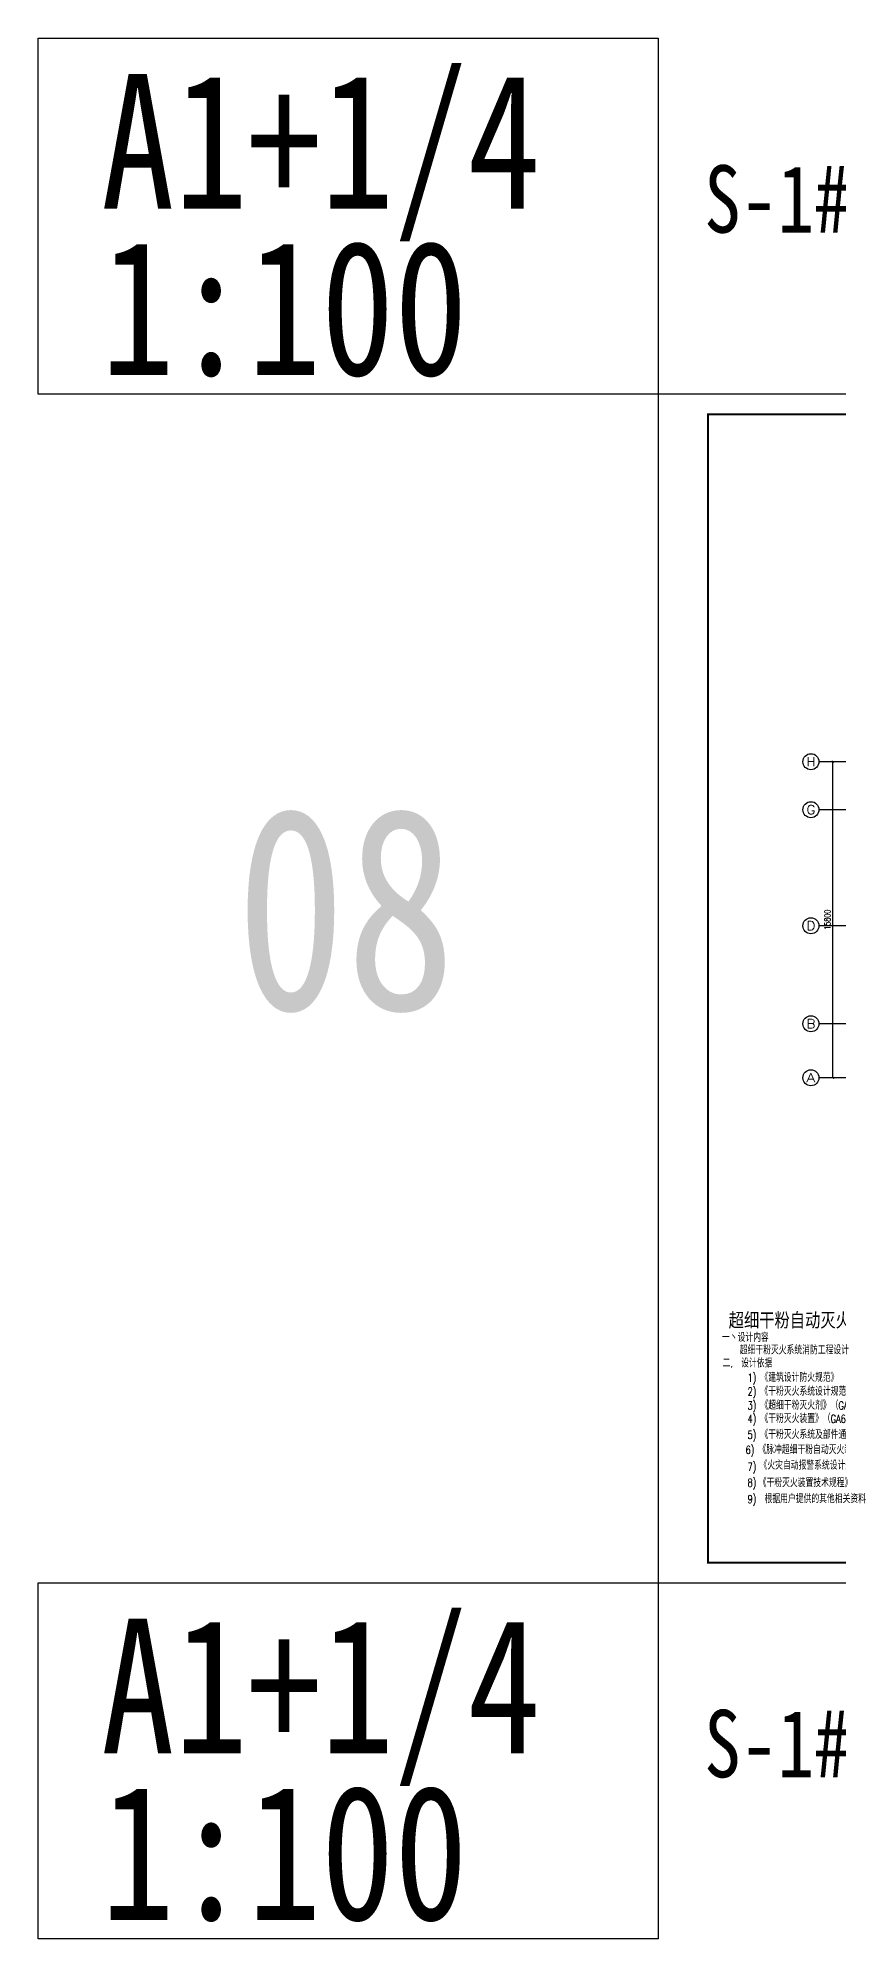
# Model space of a CAD drawing. Extents: x 1031190 to 1725648, y 733081 to 1571294.
# Drawn here: x 1247970 to 1288015, y 1094510 to 1189527 of the extents above; entities that cross this region are included whole.
import ezdxf
from ezdxf.enums import TextEntityAlignment as Align

# ---------------------------------------------------------------- set-up
doc = ezdxf.new("R2010")
doc.units = 0
doc.header["$LTSCALE"] = 1000
doc.header["$MEASUREMENT"] = 0
for name, color, linetype in [('0 @ 1', 7, 'Continuous'), ('AXIS', 3, 'Continuous'), ('AXIS_TEXT', 4, 'Continuous'), ('C-AXIS(轴号)', 3, 'Continuous'), ('C-AXIS-T(字)', 7, 'Continuous'), ('TEL_TEXT', 7, 'Continuous'), ('text', 7, 'Continuous'), ('图框', 140, 'Continuous'), ('导图字', 7, 'Continuous')]:
    doc.layers.add(name, color=color, linetype=linetype)
doc.styles.add('-黑体', font='simhei.ttf', dxfattribs={"width": 0.8})
doc.styles.add('_TCH_AXIS', font='COMPLEX', dxfattribs={"bigfont": 'GBCBIG'})
doc.styles.add('_TCH_DIM_T3', font='SIMPLEX', dxfattribs={"width": 0.705882, "bigfont": 'GBCBIG'})
doc.styles.add('Annotative', font='simplex.shx', dxfattribs={"width": 0.6, "bigfont": 'aadri.shx'})
doc.styles.add('COMPLEX', font='COMPLEX')
doc.styles.add('黑体', font='simhei.ttf')
doc.dimstyles.new('_TCH_ARCH&&100', dxfattribs={"dimtxt": 297.5, "dimasz": 100, "dimexe": 250, "dimexo": 300, "dimgap": 126.25, "dimtad": 1, "dimdec": 0, "dimzin": 0, "dimdsep": 46, "dimtxsty": '_TCH_DIM_T3', "dimblk": 'ARCHTICK', "dimcen": 0.09, "dimclrt": 7, "dimazin": 2, "dimtfac": 1, "dimtdec": 0, "dimtix": 1, "dimtmove": 2, "dimatfit": 3, "dimfxl": 0, "dimtolj": 1, "dimtzin": 0, "dimarcsym": 0})

# ---------------------------------------------------------------- blocks, each defined once
blk = doc.blocks.new('_ArchTick')
at = {"color": 0, "linetype": 'ByBlock', "const_width": 0.4}
blk.add_lwpolyline([(-0.5, -0.5), (0.5, 0.5)], dxfattribs=at)
blk = doc.blocks.new('*D1091')
at = {"layer": 'AXIS', "color": 0, "lineweight": -2}
for p, q in [((1290711, 1153356), (1287461, 1153356)), ((1287711, 1137556), (1287711, 1153356)), ((1290711, 1137556), (1287461, 1137556))]:
    blk.add_line(p, q, dxfattribs=at)
at = {"layer": 'Defpoints', "color": 0}
for p in [(1287711, 1153356), (1291011, 1153356), (1291011, 1137556)]:
    blk.add_point(p, dxfattribs=at)
at = {"layer": 'AXIS', "color": 0, "lineweight": -2, "xscale": 100, "yscale": 100, "zscale": 100}
for p, rotation in [((1287711, 1153356), 90), ((1287711, 1137556), 270)]:
    blk.add_blockref('_ArchTick', p, dxfattribs=dict(at, rotation=rotation))
at = {"layer": 'AXIS', "color": 7, "insert": (1287436, 1145456), "char_height": 297.5, "attachment_point": 5, "rotation": 90, "style": '_TCH_DIM_T3'}
blk.add_mtext('\\A1;15800', dxfattribs=at)
blk = doc.blocks.new('_AXISO')
blk.add_circle((0, 0), 0.5)
at = {"layer": 'AXIS_TEXT', "style": 'COMPLEX', "width": 1.041667}
blk.add_attdef('A', text='', height=0.56, dxfattribs=at).set_placement((-0.25, -0.28), (0.25, -0.28), align=Align.FIT)
blk = doc.blocks.new('*D1330')
at = {"layer": 'AXIS', "color": 0, "lineweight": -2}
for p, q in [((1290711, 1153356), (1287461, 1153356)), ((1287711, 1137556), (1287711, 1153356)), ((1290711, 1137556), (1287461, 1137556))]:
    blk.add_line(p, q, dxfattribs=at)
at = {"layer": 'Defpoints', "color": 0}
for p in [(1287711, 1153356), (1291011, 1153356), (1291011, 1137556)]:
    blk.add_point(p, dxfattribs=at)
at = {"layer": 'AXIS', "color": 0, "lineweight": -2, "xscale": 100, "yscale": 100, "zscale": 100}
for p, rotation in [((1287711, 1153356), 90), ((1287711, 1137556), 270)]:
    blk.add_blockref('_ArchTick', p, dxfattribs=dict(at, rotation=rotation))
at = {"layer": 'AXIS', "color": 7, "insert": (1287436, 1145456), "char_height": 297.5, "attachment_point": 5, "rotation": 90, "style": '_TCH_DIM_T3'}
blk.add_mtext('\\A1;15800', dxfattribs=at)

msp = doc.modelspace()

# ---------------------------------------------------------------- linework, layer by layer
at = {"layer": 'C-AXIS(轴号)'}
for p, q in [((1291011.4, 1153356.1), (1287011.4, 1153356.1)), ((1291011.4, 1153356.1), (1287011.4, 1153356.1)), ((1291011.4, 1150956.1), (1287011.4, 1150956.1)), ((1291011.4, 1150956.1), (1287011.4, 1150956.1)), ((1291011.4, 1145156.1), (1287011.4, 1145156.1)), ((1291011.4, 1145156.1), (1287011.4, 1145156.1)), ((1291011.4, 1140256.1), (1287011.4, 1140256.1)), ((1291011.4, 1140256.1), (1287011.4, 1140256.1)), ((1291011.4, 1137556.1), (1287011.4, 1137556.1)), ((1291011.4, 1137556.1), (1287011.4, 1137556.1))]:
    msp.add_line(p, q, dxfattribs=at)
at = {"layer": 'text', "color": 2}
for points in [[(1278969.8, 1171718.7), (1247969.8, 1171718.7), (1247969.8, 1189527), (1278969.8, 1189527)], [(1278969.8, 1094510.3), (1247969.8, 1094510.3), (1247969.8, 1112318.7), (1278969.8, 1112318.7)]]:
    msp.add_lwpolyline(points, close=True, dxfattribs=at)
at = {"layer": '图框'}
msp.add_lwpolyline([(1278969.8, 1112318.7), (1384069.8, 1112318.7), (1384069.8, 1171718.7), (1278969.8, 1171718.7)], close=True, dxfattribs=at)
msp.add_lwpolyline([(1278969.8, 1112318.7), (1384069.8, 1112318.7), (1384069.8, 1171718.7), (1278969.8, 1171718.7)], close=True, dxfattribs=at)
at = {"layer": '图框', "const_width": 100}
msp.add_lwpolyline([(1281469.8, 1113318.7), (1383069.8, 1113318.7), (1383069.8, 1170718.7), (1281469.8, 1170718.7)], close=True, dxfattribs=at)
msp.add_lwpolyline([(1281469.8, 1113318.7), (1383069.8, 1113318.7), (1383069.8, 1170718.7), (1281469.8, 1170718.7)], close=True, dxfattribs=at)

# ---------------------------------------------------------------- block references
at = {"layer": 'C-AXIS(轴号)'}
ref = msp.add_blockref('_AXISO', (1286611.4, 1153356.1), dxfattribs=dict(at, xscale=800, yscale=800, zscale=800))
ref.add_attrib('A', 'H', dxfattribs={"layer": 'C-AXIS-T(字)', "height": 452.5, "style": '_TCH_AXIS', "width": 1.05}).set_placement((1286385.1, 1153129.9), (1286837.6, 1153129.9), align=Align.FIT)
ref = msp.add_blockref('_AXISO', (1286611.4, 1153356.1), dxfattribs=dict(at, xscale=800, yscale=800, zscale=800))
ref.add_attrib('A', 'H', dxfattribs={"layer": 'C-AXIS-T(字)', "height": 452.5, "style": '_TCH_AXIS', "width": 1.05}).set_placement((1286385.1, 1153129.9), (1286837.6, 1153129.9), align=Align.FIT)
ref = msp.add_blockref('_AXISO', (1286611.4, 1150956.1), dxfattribs=dict(at, xscale=800, yscale=800, zscale=800))
ref.add_attrib('A', 'G', dxfattribs={"layer": 'C-AXIS-T(字)', "height": 452.5, "style": '_TCH_AXIS', "width": 1.166667}).set_placement((1286385.1, 1150729.9), (1286837.6, 1150729.9), align=Align.FIT)
ref = msp.add_blockref('_AXISO', (1286611.4, 1150956.1), dxfattribs=dict(at, xscale=800, yscale=800, zscale=800))
ref.add_attrib('A', 'G', dxfattribs={"layer": 'C-AXIS-T(字)', "height": 452.5, "style": '_TCH_AXIS', "width": 1.166667}).set_placement((1286385.1, 1150729.9), (1286837.6, 1150729.9), align=Align.FIT)
ref = msp.add_blockref('_AXISO', (1286611.4, 1145156.1), dxfattribs=dict(at, xscale=800, yscale=800, zscale=800))
ref.add_attrib('A', 'D', dxfattribs={"layer": 'C-AXIS-T(字)', "height": 452.5, "style": '_TCH_AXIS', "width": 1.235294}).set_placement((1286385.1, 1144929.9), (1286837.6, 1144929.9), align=Align.FIT)
ref = msp.add_blockref('_AXISO', (1286611.4, 1145156.1), dxfattribs=dict(at, xscale=800, yscale=800, zscale=800))
ref.add_attrib('A', 'D', dxfattribs={"layer": 'C-AXIS-T(字)', "height": 452.5, "style": '_TCH_AXIS', "width": 1.235294}).set_placement((1286385.1, 1144929.9), (1286837.6, 1144929.9), align=Align.FIT)
ref = msp.add_blockref('_AXISO', (1286611.4, 1140256.1), dxfattribs=dict(at, xscale=800, yscale=800, zscale=800))
ref.add_attrib('A', 'B', dxfattribs={"layer": 'C-AXIS-T(字)', "height": 452.5, "style": '_TCH_AXIS', "width": 1.235294}).set_placement((1286385.1, 1140029.9), (1286837.6, 1140029.9), align=Align.FIT)
ref = msp.add_blockref('_AXISO', (1286611.4, 1140256.1), dxfattribs=dict(at, xscale=800, yscale=800, zscale=800))
ref.add_attrib('A', 'B', dxfattribs={"layer": 'C-AXIS-T(字)', "height": 452.5, "style": '_TCH_AXIS', "width": 1.235294}).set_placement((1286385.1, 1140029.9), (1286837.6, 1140029.9), align=Align.FIT)
ref = msp.add_blockref('_AXISO', (1286611.4, 1137556.1), dxfattribs=dict(at, xscale=800, yscale=800, zscale=800))
ref.add_attrib('A', 'A', dxfattribs={"layer": 'C-AXIS-T(字)', "height": 452.5, "style": '_TCH_AXIS', "width": 1.166667}).set_placement((1286385.1, 1137329.9), (1286837.6, 1137329.9), align=Align.FIT)
ref = msp.add_blockref('_AXISO', (1286611.4, 1137556.1), dxfattribs=dict(at, xscale=800, yscale=800, zscale=800))
ref.add_attrib('A', 'A', dxfattribs={"layer": 'C-AXIS-T(字)', "height": 452.5, "style": '_TCH_AXIS', "width": 1.166667}).set_placement((1286385.1, 1137329.9), (1286837.6, 1137329.9), align=Align.FIT)

# ---------------------------------------------------------------- texts
at = {"layer": '0 @ 1', "color": 0, "style": 'Annotative', "width": 0.75}
for s, p in [('一丶设计内容', (1282165.1, 1124362.8)), ('一丶设计内容', (1282165.1, 1124362.8)), ('   超细干粉灭火系统消防工程设计', (1282383.7, 1123737.1)), ('   超细干粉灭火系统消防工程设计', (1282383.7, 1123737.1)), ('《火灾自动报警系统设计规范》（GB 50116-2013）', (1284043.1, 1117975.7)), ('《火灾自动报警系统设计规范》（GB 50116-2013）', (1284043.1, 1117975.7)), ('《干粉灭火装置技术规程》', (1284002.5, 1117100.3)), ('《干粉灭火装置技术规程》', (1284002.5, 1117100.3))]:
    msp.add_text(s, height=400, rotation=360, dxfattribs=at).set_placement(p)
at = {"layer": '0 @ 1', "style": 'Annotative', "width": 0.75}
for s, p in [('二.  设计依据', (1282194.5, 1123081.5)), ('二.  设计依据', (1282194.5, 1123081.5)), ('     1) 《建筑设计防火规范》    (GB50016-2014)（2018年版）', (1282327.4, 1122364.5)), ('     1) 《建筑设计防火规范》    (GB50016-2014)（2018年版）', (1282327.4, 1122364.5)), ('     2) 《干粉灭火系统设计规范》（GB50347-2004）', (1282327.4, 1121669.6)), ('     2) 《干粉灭火系统设计规范》（GB50347-2004）', (1282327.4, 1121669.6)), ('     3) 《超细干粉灭火剂》（GA578-2005）', (1282327.4, 1120974.6)), ('     3) 《超细干粉灭火剂》（GA578-2005）', (1282327.4, 1120974.6)), ('     4) 《干粉灭火装置》（GA602-2013）', (1282327.4, 1120309.2)), ('     4) 《干粉灭火装置》（GA602-2013）', (1282327.4, 1120309.2)), ('     5) 《干粉灭火系统及部件通用技术条件》 （GB16668-2010）', (1282327.4, 1119511.3)), ('     5) 《干粉灭火系统及部件通用技术条件》 （GB16668-2010）', (1282327.4, 1119511.3)), ('6) 《脉冲超细干粉自动灭火装置系统设计、施工及验收规范》（DB34/T494-2005）', (1283346.7, 1118756.8)), ('6) 《脉冲超细干粉自动灭火装置系统设计、施工及验收规范》（DB34/T494-2005）', (1283346.7, 1118756.8)), ('     7)', (1282327.4, 1117914.8)), ('     7)', (1282327.4, 1117914.8)), ('     8)', (1282327.4, 1117115.4)), ('     8)', (1282327.4, 1117115.4)), ('     9)  根据用户提供的其他相关资料', (1282327.4, 1116299.4)), ('     9)  根据用户提供的其他相关资料', (1282327.4, 1116299.4))]:
    msp.add_text(s, height=400, dxfattribs=at).set_placement(p)
at = {"layer": 'TEL_TEXT', "color": 7, "style": '-黑体', "width": 0.8}
msp.add_text('超细干粉自动灭火系统设计说明', height=700, dxfattribs=at).set_placement((1282500.4, 1125093.6))
msp.add_text('超细干粉自动灭火系统设计说明', height=700, dxfattribs=at).set_placement((1282500.4, 1125093.6))
at = {"layer": 'text', "color": 2, "style": '黑体', "width": 0.8}
for s, p in [('A1+1/4', (1251123, 1181001.5)), ('1:100', (1251132.9, 1172675.4)), ('A1+1/4', (1251123, 1103793.1)), ('1:100', (1251132.9, 1095467))]:
    msp.add_text(s, height=6729.45, dxfattribs=at).set_placement(p)
at = {"layer": 'text', "color": 1, "style": '黑体', "width": 0.8}
msp.add_text('08', height=10094.18, dxfattribs=at).set_placement((1257868, 1140965.6))
at = {"layer": '导图字', "color": 1, "style": '黑体', "width": 0.8}
for s, p in [('S-1#楼_水施__A1+1/4_一层给排水平面图', (1281277.3, 1179802)), ('S-1#楼_水施__A1+1/4_二层给排水平面图', (1281277.3, 1102593.6))]:
    msp.add_text(s, height=3364.726, dxfattribs=at).set_placement(p)

# ---------------------------------------------------------------- dimensions: what is measured, and where the dimension line sits
at = {"layer": 'AXIS'}
for picture in ['*D1091', '*D1330']:
    dim = msp.add_aligned_dim(p1=(1291011.4, 1137556.1), p2=(1291011.4, 1153356.1), distance=3300, dimstyle='_TCH_ARCH&&100', dxfattribs=at)
    dim.commit()
    dim.dimension.update_dxf_attribs({"geometry": picture, "text_midpoint": (1287436.4, 1145456.1)})

doc.saveas('drawing.dxf')
